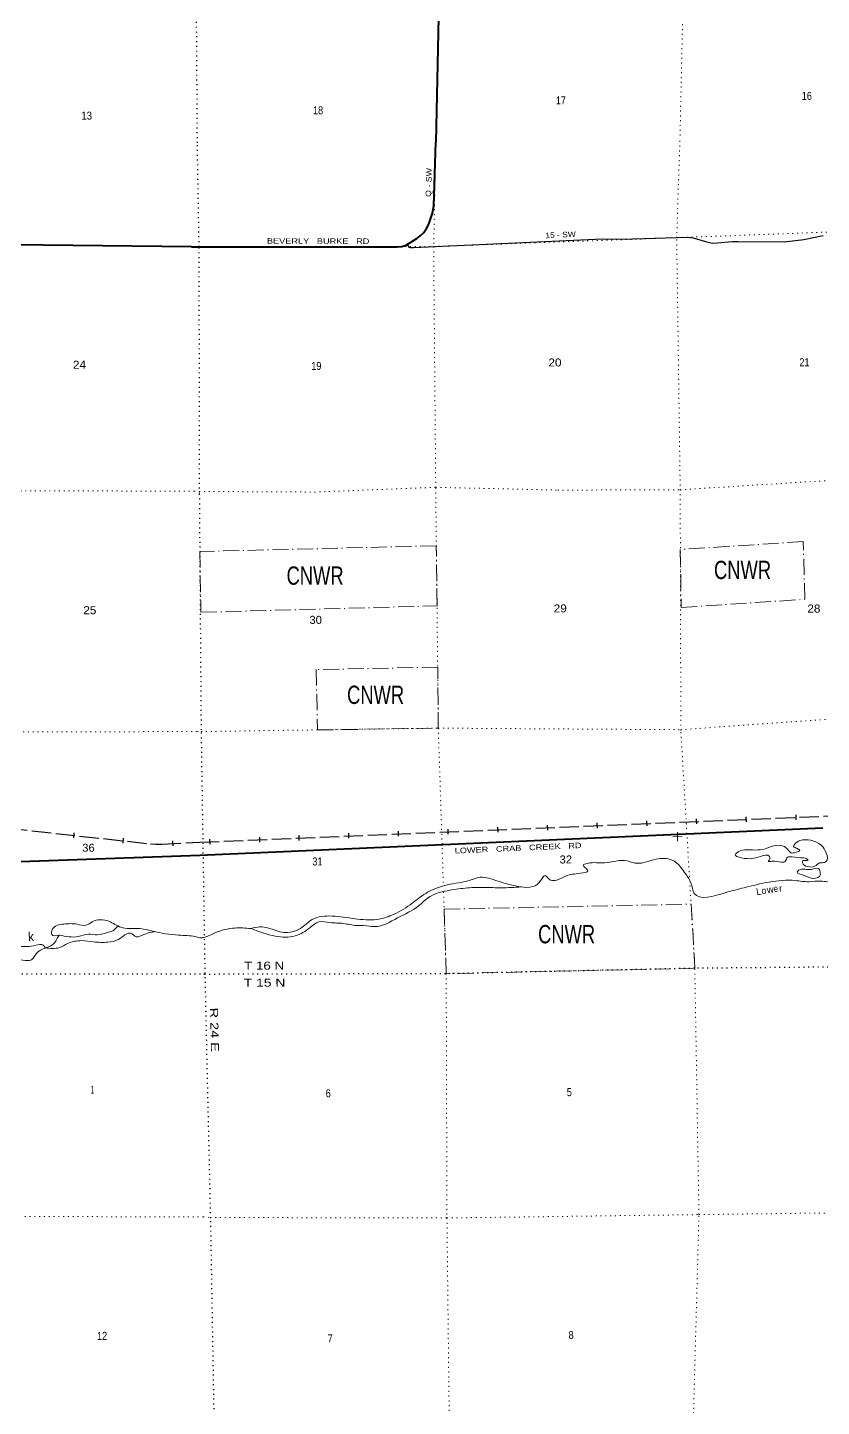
# Model space of a CAD drawing. Header units: feet. Extents: x 250644 to 505285, y -364975 to -177792.
# Drawn here: x 278986 to 296347, y -254935 to -224773 of the extents above; entities that cross this region are included whole.
import ezdxf
from ezdxf.enums import TextEntityAlignment as Align

# ---------------------------------------------------------------- set-up
doc = ezdxf.new("R2010")
doc.units = ezdxf.units.FT
doc.header["$LTSCALE"] = 70
for name, pattern in [('DOT_DASHED', [7.7, 5, -1.2, 0.3, -1.2]), ('DOTTED', [1.5, 0.3, -1.2]), ('LONG_DASHED', [7.5, 6, -1.5])]:
    doc.linetypes.add(name, pattern=pattern)
for name, color, linetype, lineweight in [('26', 7, 'Continuous', 40), ('29', 7, 'Continuous', 25), ('39', 7, 'Continuous', 13), ('44', 7, 'DOT_DASHED', 13), ('6', 7, 'DOTTED', 25), ('63', 7, 'Continuous', 25), ('7', 7, 'DOTTED', 13)]:
    doc.layers.add(name, color=color, linetype=linetype, lineweight=lineweight)
for name, color, linetype in [('27', 7, 'Continuous'), ('30', 7, 'Continuous'), ('41', 7, 'Continuous')]:
    doc.layers.add(name, color=color, linetype=linetype)

msp = doc.modelspace()

# ---------------------------------------------------------------- linework, layer by layer
at = {"layer": '26'}
for points in [[(287922.74, -218537.55), (287978.86, -224205.08), (287915.39, -227279.63)], [(282567.65, -229566.96), (286869.68, -229569.21), (286991.01, -229569.21), (287071.9, -229569.21), (287173.71, -229563.16), (287245.57, -229538.27), (287305.56, -229506.25), (287502.05, -229384.66), (287573.26, -229329.49), (287651.72, -229254.97), (287712.62, -229169.38), (287760.21, -229074.05), (287791.9, -228982.8), (287841.57, -228834.33), (287871.84, -228673.54), (287915.39, -227279.63)], [(282567.65, -229566.96), (277373.39, -229508.4)], [(282750.71, -242874.97), (296376.88, -242279.54)], [(267511.63, -242891.01), (267600.65, -242831.8), (270040.11, -242814.1), (270170.99, -242824.35), (270225.27, -242831.59), (270405.6, -242855.25), (272050.39, -243061.55), (272282.54, -243083.26), (272616.63, -243092.05), (277970.99, -243066), (278412.59, -243028.47), (282750.71, -242874.97)]]:
    msp.add_lwpolyline(points, dxfattribs=at)
at = {"layer": '29'}
msp.add_lwpolyline([(287291.96, -229509.57), (287308.15, -229555.4), (287325.53, -229575.1), (287352.1, -229586.45), (287428.32, -229587.1), (291569.74, -229392.83), (291980.13, -229404.76), (293409.49, -229361.38), (293541.65, -229375.87), (293814.66, -229450.7), (293957.58, -229485.55), (294072.71, -229483.7), (294403.83, -229455.08), (294526.35, -229449.34), (295533.79, -229458.8), (295960.89, -229406.22), (296387.78, -229322.57)], dxfattribs=at)
at = {"layer": '39'}
for points in [[(296469.87, -242881.1), (296381.7, -242699.03), (295937.31, -242543.36), (295810.86, -242592.36), (295739.19, -242687.16), (295824.17, -242732.77), (295872.84, -242772.6), (295794.66, -242813.25), (295679.97, -242824.03), (295590.53, -242728.27), (295519.61, -242678.56), (295275.94, -242678.14), (295117.34, -242735.37), (294896.08, -242764.91), (294481.87, -242837.87), (294463.94, -242860.06), (294599.52, -242935.45), (295014.08, -242902.64), (295211.46, -242905.36), (295219.97, -242957.49), (295188.2, -243009.89), (295270.76, -243009.35), (295468.29, -243030.14), (295564.72, -243003.42), (295608.31, -242920.84), (295642.49, -242914.6), (295890.37, -242935.06), (296025.49, -242958.26), (296053.91, -242984.17), (296009.7, -242994.49), (295937.27, -243003), (295931.56, -243041.17), (296049.11, -243126.71), (296204.11, -243119.68), (296308.19, -243046.74), (296416.83, -243033.99), (296482.62, -242957.29), (296469.87, -242881.1)], [(297345.45, -243064.06), (297202.95, -243119.18), (297163.99, -243269.97), (297073.55, -243290.63), (296878.9, -243370.18), (296617.97, -243470.23), (296333.78, -243441.98), (296076.15, -243457.71), (295775.87, -243431.57), (294655.55, -243589.41), (294245.68, -243698.46), (293567.16, -243712.92), (293490.61, -243478.58), (293353.74, -243254.68), (293119.97, -243003.3), (292779.22, -242955.35), (292409.48, -243048.08), (292268.52, -243049), (292105, -243001.89), (291603.92, -243043.3), (291221.42, -243057.83), (291137.18, -243096.52), (291194.14, -243162.38), (291236.9, -243216.3), (291080.32, -243273.52), (290752.61, -243335.87), (290384.61, -243396.48), (290303.38, -243318.73), (290213.69, -243425.69), (290033.66, -243565.36), (289775.94, -243571.05), (289658.96, -243549.74), (289220.91, -243428.15), (288837.73, -243364.41), (288665.08, -243425.75), (288470.13, -243471.18), (287993.76, -243574.64), (287654.84, -243737.43), (287352.71, -243962.19), (286949.93, -244191.62), (286622.47, -244282.07), (286147.08, -244267.11), (285645.13, -244208.16), (285208.8, -244285.27), (284954.72, -244477.6), (284584.95, -244566.32), (284253.87, -244472.14), (284068.37, -244445.25), (283871.32, -244480.65)], [(296322.28, -243277.47), (296291.17, -243173.3), (296126.17, -243188.43), (295856.49, -243208.25), (295816.53, -243244.64), (295968.2, -243317.91), (296174.21, -243386.82), (296322.58, -243311.59), (296322.28, -243277.47)], [(283872.38, -244480.46), (284404.42, -244647.78), (284837.34, -244642.95), (285166, -244458.16), (285356.24, -244334.48), (285596.03, -244350.98), (285894.24, -244371.12), (286182.6, -244415.4), (286333.63, -244414.42), (286577.51, -244438.92), (287077.3, -244249), (287534.17, -243987.1), (287790.13, -243778.69), (288217.91, -243645.44), (288604.1, -243592.74), (289000.73, -243582.13), (289339.11, -243589.96), (289785.39, -243572.04)], [(279682.1, -244625.57), (279516.34, -244612.78), (279524.55, -244506.21), (279777.8, -244384.29), (280073.45, -244388.34), (280268.82, -244407.81), (280398.27, -244335.77), (280761.99, -244322.84), (281025.66, -244453.88), (281402.13, -244480.95), (281718.79, -244536.95), (282289.4, -244627.7), (282649.83, -244657), (282752.09, -244684.68)], [(279374.63, -244905.95), (279680.12, -244897.82), (279861.56, -244809.01), (280164.1, -244746.69), (280425.96, -244773.29), (280741.74, -244779.09), (280971.98, -244721.76), (281077.24, -244646.02), (281235.04, -244585.64), (281363.01, -244660.25), (281527.09, -244613.85), (281695.08, -244561.38), (281769.32, -244546.5)], [(279678.68, -244625.31), (280090.17, -244657.29), (280316.49, -244606.03), (280509.76, -244619.5), (280754.07, -244561.98), (280873.92, -244516.18), (280953.76, -244428.16)], [(283871.32, -244480.65), (283520.84, -244470.89), (283082.76, -244578.12), (282833.9, -244676.09), (282752.09, -244684.68)], [(279383.49, -244905.71), (279177.63, -245025.11), (279071.44, -245163.13), (278878.6, -245173.76), (278205.61, -245208.92), (277766.54, -245283.12), (277496.51, -245365.1), (277190.34, -245566.07), (276891.82, -245628.34), (276642.2, -245611.61), (276397.34, -245753.5), (276161.55, -245839.03), (275746.09, -245999.29), (275569.26, -246005.69), (275225.73, -246255.37), (274895.15, -246324.1), (274583.32, -246430.74), (274401.88, -246519.55), (274182.43, -246735.43), (273971.53, -246864.82), (273668.05, -246872.92), (273304.7, -246791.43), (273019.53, -246811.33), (272275.01, -247012.18), (271948.7, -247211.41), (271745.71, -247449.16), (271654.25, -247508.65), (271634.45, -247410.48), (271728.37, -247260.58), (271662.03, -247261.47), (271576.74, -247445.41), (271623.1, -247683.82), (271815.12, -247741.5), (272220.44, -247924.87), (272463.52, -248144.57), (272529.53, -248473.11), (272279.07, -248872.2), (271925.21, -249222.45), (271638.24, -249370.94), (271273.15, -249653.06), (271119.07, -249928.32), (270967.57, -250004.68), (270838.65, -250223.35), (270749.9, -250439.48), (270862.38, -250664.95), (270906.41, -250885.32), (270907.54, -251182.59), (270936.23, -251678.36), (270983.9, -251876.58), (270972.72, -252043.46), (271071.43, -252170.69), (271006.91, -252392.51), (270873.1, -252561.04), (270744, -252769.67), (270874.29, -252745.82), (270995.78, -252910.91), (270948.96, -252993.9), (270994.85, -253089.7), (270983.85, -253383.12), (270850.1, -253439.16), (270805.02, -253622.56), (270770.3, -253823.9), (270803.56, -254235.24), (270708.13, -254529.79), (270523.14, -254994.29), (270484.31, -255422.67), (270588.97, -255776.8), (270574.39, -255979.88), (270636, -256402.89), (270674.29, -256872.41), (270708.57, -257458.5), (270621.11, -257865.44), (270620.62, -258301.33), (270656.03, -258720.68), (270658.51, -259096.28), (270427.67, -259583.48), (270038.06, -260074.83), (269927.74, -260206.89), (269756.47, -260418.1), (269638.76, -260471.91), (269332.84, -260803.44), (269205.65, -261006.03), (269060.19, -261082.3), (268853.01, -261426.57), (268735.87, -261629.02), (268642.3, -261799.01), (268612.62, -262175.04), (268416.76, -262824.48), (267808.25, -263680.35), (267506.92, -264276.97), (266984.23, -265095.53)], [(272089.36, -246857.99), (272810.21, -246683.58), (273231.97, -246539.31), (273444.09, -246596.72), (273695.45, -246597.35), (273889.39, -246417.98), (274159.1, -246201.42), (274679.47, -245945.34), (274778, -245829.52), (275272.24, -245573.79), (275528.53, -245395.59), (275802.93, -245333.64), (276210.15, -245277.95), (276522.39, -245195.41), (276744.15, -245228.58), (277306.31, -244947.83), (277540.23, -244986.87), (277597.6, -245048.37), (277819.17, -244954.99), (278065.94, -244807.05), (278145.39, -244866.24), (278101.51, -245003.42), (278515.62, -244881.35), (278805.03, -244873.44), (279162.51, -244848.54), (279329.4, -244848.31), (279374.69, -244905.92)], [(279374.63, -244905.95), (279581.68, -244786.66), (279620.74, -244719.85), (279674.2, -244624.96)]]:
    msp.add_spline(points, degree=3, dxfattribs=at)
at = {"layer": '44'}
for points in [[(287923.55, -236109.17), (282749.86, -236235.14), (282778.11, -237563.05), (287940.81, -237422.5)], [(295949.65, -236014.72), (293260.38, -236190.77), (293280.63, -237461.52), (295984.83, -237279.64)], [(287954.59, -238762.98), (285298, -238816.92), (285324.34, -240138.18), (287967.24, -240097.91)]]:
    msp.add_lwpolyline(points, close=True, dxfattribs=at)
for points in [[(288140.6, -245469.08), (288095.41, -244057.85), (293501.71, -243949.56)], [(293501.71, -243949.56), (293582.15, -245348.62), (288140.6, -245469.08)]]:
    msp.add_lwpolyline(points, dxfattribs=at)
at = {"layer": '6'}
for points in [[(282643.63, -212987.07), (282701.75, -218683.2), (282672.14, -224228.31), (282692.16, -227344.92)], [(282692.16, -227344.92), (282730.95, -229585.14), (282741.51, -234972.21), (282780.87, -240196.52), (282863.6, -245544.98), (282984.48, -250881.16), (283076.81, -256175.37), (283187.99, -261553.76), (283298.51, -266855.88), (283371.59, -272252.58), (283405.85, -273111.25)], [(314179.72, -245029.98), (309903.13, -245103.71), (304468.67, -245195.35), (299016.23, -245303.16), (293570.83, -245351.58), (288125.02, -245470.53), (282861.08, -245484.11), (282763.9, -245477.76)], [(282763.9, -245477.76), (277511.96, -245478.98), (272095.17, -245492.21), (269026.61, -245473.07)]]:
    msp.add_lwpolyline(points, dxfattribs=at)
at = {"layer": '63', "linetype": 'LONG_DASHED'}
msp.add_line((282754.21, -242591.58), (314128.18, -241291.29), dxfattribs=at)
at = {"layer": '63'}
for p, q in [((291448.24, -242283.07), (291443.68, -242172.56)), ((292535.16, -242238.16), (292530.59, -242127.65)), ((293622.07, -242193.25), (293617.5, -242082.73)), ((294708.98, -242148.34), (294704.42, -242037.82)), ((295795.89, -242103.43), (295791.33, -241992.91)), ((279993.57, -242498.41), (280005.62, -242388.46)), ((284067.19, -242591.54), (284062.62, -242481.02)), ((284926.77, -242552.54), (284922.2, -242442.02)), ((286013.68, -242507.63), (286009.12, -242397.11)), ((287100.59, -242462.72), (287096.03, -242352.2)), ((288187.51, -242417.81), (288182.94, -242307.29)), ((289274.42, -242372.89), (289269.85, -242262.38)), ((290361.33, -242327.98), (290356.77, -242217.47)), ((281074.95, -242616.84), (281086.99, -242506.89)), ((282167.04, -242673.8), (282160.04, -242563.41)), ((282977.32, -242636.45), (282972.76, -242525.94))]:
    msp.add_line(p, q, dxfattribs=at)
at = {"layer": '63', "lineweight": 13}
for p, q in [((293299.59, -242471.23), (293098.79, -242473.86)), ((293197.87, -242372.14), (293200.51, -242572.94))]:
    msp.add_line(p, q, dxfattribs=at)
at = {"layer": '63', "linetype": 'LONG_DASHED'}
msp.add_lwpolyline([(264302.32, -243535.19), (268147.74, -241395.91), (268216, -241365.43), (268263.54, -241353.53), (268308.14, -241341.64), (268403.12, -241332.73), (268703.23, -241331.43), (270208.85, -241371.88), (281672.6, -242627.37), (281788.3, -242636.92), (281919.27, -242634.8), (282749.76, -242591.95)], dxfattribs=at)
at = {"layer": '7'}
for points in [[(287914.79, -212880.36), (288021.95, -218439.12), (287979.86, -224200.05), (287915.39, -227279.63)], [(293211.43, -212853.57), (293278.23, -218358.15), (293328.93, -223860.77), (293252.7, -227211.67)], [(287915.39, -227279.63), (287866.49, -229564.45), (287911.81, -234840.14), (287968.72, -240098.54), (288079.56, -243551.23)], [(294166.11, -272975.36), (294128.86, -272198.48), (294120.01, -266777.28), (293924.43, -261419.51), (293522.11, -256141.37), (293668.49, -250739.23), (293577.97, -245342.06), (293272.37, -240148.17), (293258.91, -234891.58), (293181.86, -229371.04), (293252.7, -227211.67)], [(282567.65, -229566.96), (282728.43, -229568.21), (287867.68, -229560.88), (293191.38, -229369.85), (298517.56, -229169.07), (303840.39, -229208.63), (309137.24, -229039.61), (313958.85, -228973.2)], [(270862.74, -229531.29), (272076.94, -229521.69), (277365, -229506.3), (282567.65, -229566.96)], [(282633.1, -234912.63), (282740.33, -234920.06), (285262.46, -234933.69), (287909.71, -234830.12), (290582.56, -234890.97), (293260.85, -234883.54), (298566.36, -234551.88), (303940.68, -234440.57), (309300.71, -234409.62), (314031.75, -234272.93)], [(282633.1, -234912.63), (277390.58, -234905.92), (272118.83, -234824.58), (266831.47, -234878.17), (262853.79, -234902.17)], [(282698.21, -240172), (282782.58, -240172.63), (287967.24, -240097.91), (293272.23, -240132.11), (298675.97, -239749.64), (304056.08, -239577.44), (309413.65, -239527.07), (314105.18, -239611.24)], [(266468.14, -240236.24), (266759.67, -240230.93), (272023.31, -240199.8), (277417.95, -240184.89), (282698.21, -240172)], [(288083.69, -243679.71), (288141.11, -245468.42), (288157.36, -250813.3), (288218.13, -256183.99), (288491.79, -261489.06), (288653.02, -266833), (288752.06, -272205.45), (288732.75, -273044.6)], [(282829.67, -250789.68), (282981.21, -250802.74), (288157.36, -250813.3), (293668.49, -250739.23), (299244.1, -250668.74), (304753.45, -250620.77), (310123.68, -250553.64), (314255.11, -250510.35)], [(282829.67, -250789.68), (277686.49, -250777.96), (272232.03, -250810.46), (270903.37, -250847.68)]]:
    msp.add_lwpolyline(points, dxfattribs=at)

# ---------------------------------------------------------------- texts
at = {"layer": '27'}
for s, rotation, width, p in [('Q - SW', 88.21, 1.2, (287807.86, -228479.61)), ('BEVERLY   BURKE   RD', 359.858, 1.25, (284219.65, -229499.6)), ('LOWER   CRAB   CREEK   RD', 2.502, 1.25, (288329.69, -242840.89))]:
    msp.add_text(s, height=120, rotation=rotation, dxfattribs=dict(at, width=width)).set_placement(p)
at = {"layer": '30', "width": 1.15}
msp.add_text('15 - SW', height=120, rotation=2.686, dxfattribs=at).set_placement((290644.72, -229366.15), align=Align.CENTER)
at = {"layer": '41'}
for s, rotation, p in [('L', 9.964, (294990.37, -243746.32)), ('r', 6.859, (295462.7, -243676.15))]:
    msp.add_text(s, height=150, rotation=rotation, dxfattribs=at).set_placement(p, align=Align.CENTER)
for s, height, rotation, width, p in [('o', 150, 9.964, 0.95, (295100.51, -243726.26)), ('w', 150, 8.594, 1.05, (295240, -243702.51)), ('e', 150, 6.859, 0.85, (295358.27, -243683.38)), ('k', 200, 4.062, 0.95, (279067.36, -244759.58))]:
    msp.add_text(s, height=height, rotation=rotation, dxfattribs=dict(at, width=width)).set_placement(p, align=Align.CENTER)
at = {"layer": '44', "width": 0.75}
for p in [(294622.02, -236836.71), (285273.39, -236960.89), (286597.09, -239568.62), (290775.02, -244804.8)]:
    msp.add_text('CNWR', height=400, dxfattribs=at).set_placement(p, align=Align.CENTER)
at = {"layer": '6'}
for s, rotation, width, p in [('T 16 N', 0.148, 1.25, (284159.82, -245380.75)), ('T 15 N', 0.148, 1.3, (284167.95, -245753.62)), ('R 24 E', 271.298, 1.35, (282986.22, -246697.27))]:
    msp.add_text(s, height=175, rotation=rotation, dxfattribs=dict(at, width=width)).set_placement(p, align=Align.CENTER)
at = {"layer": '7'}
for s, width, p in [('16', 0.85, (295917.5, -226354.58)), ('18', 0.85, (285227.8, -226670.16)), ('17', 0.85, (290538.56, -226452.82)), ('24', 1.1, (279977.96, -232235.79)), ('19', 0.85, (285189.95, -232261.7)), ('20', 1.1, (290376.34, -232186.16)), ('21', 0.85, (295865.3, -232181.15)), ('25', 1.1, (280204.62, -237605.22)), ('30', 1.05, (285149.76, -237816.6)), ('29', 1.1, (290492.54, -237565.98)), ('28', 1.1, (296039.08, -237569.02)), ('36', 1.05, (280180.53, -242801.43)), ('31', 0.85, (285215.23, -243101.81)), ('32', 1.05, (290619.53, -243058.14)), ('1', 0.4, (280367.92, -248090.53)), ('6', 0.85, (285505.16, -248172.56)), ('5', 0.85, (290777.93, -248147.9)), ('12', 0.85, (280504.41, -253479.2)), ('7', 0.85, (285548.5, -253534.99)), ('8', 0.85, (290817.61, -253460.74))]:
    msp.add_text(s, height=175, dxfattribs=dict(at, width=width)).set_placement(p)
at = {"layer": '7', "width": 0.9}
msp.add_text('13', height=175, rotation=0.927, dxfattribs=at).set_placement((280162.29, -226789.33))

doc.saveas('drawing.dxf')
